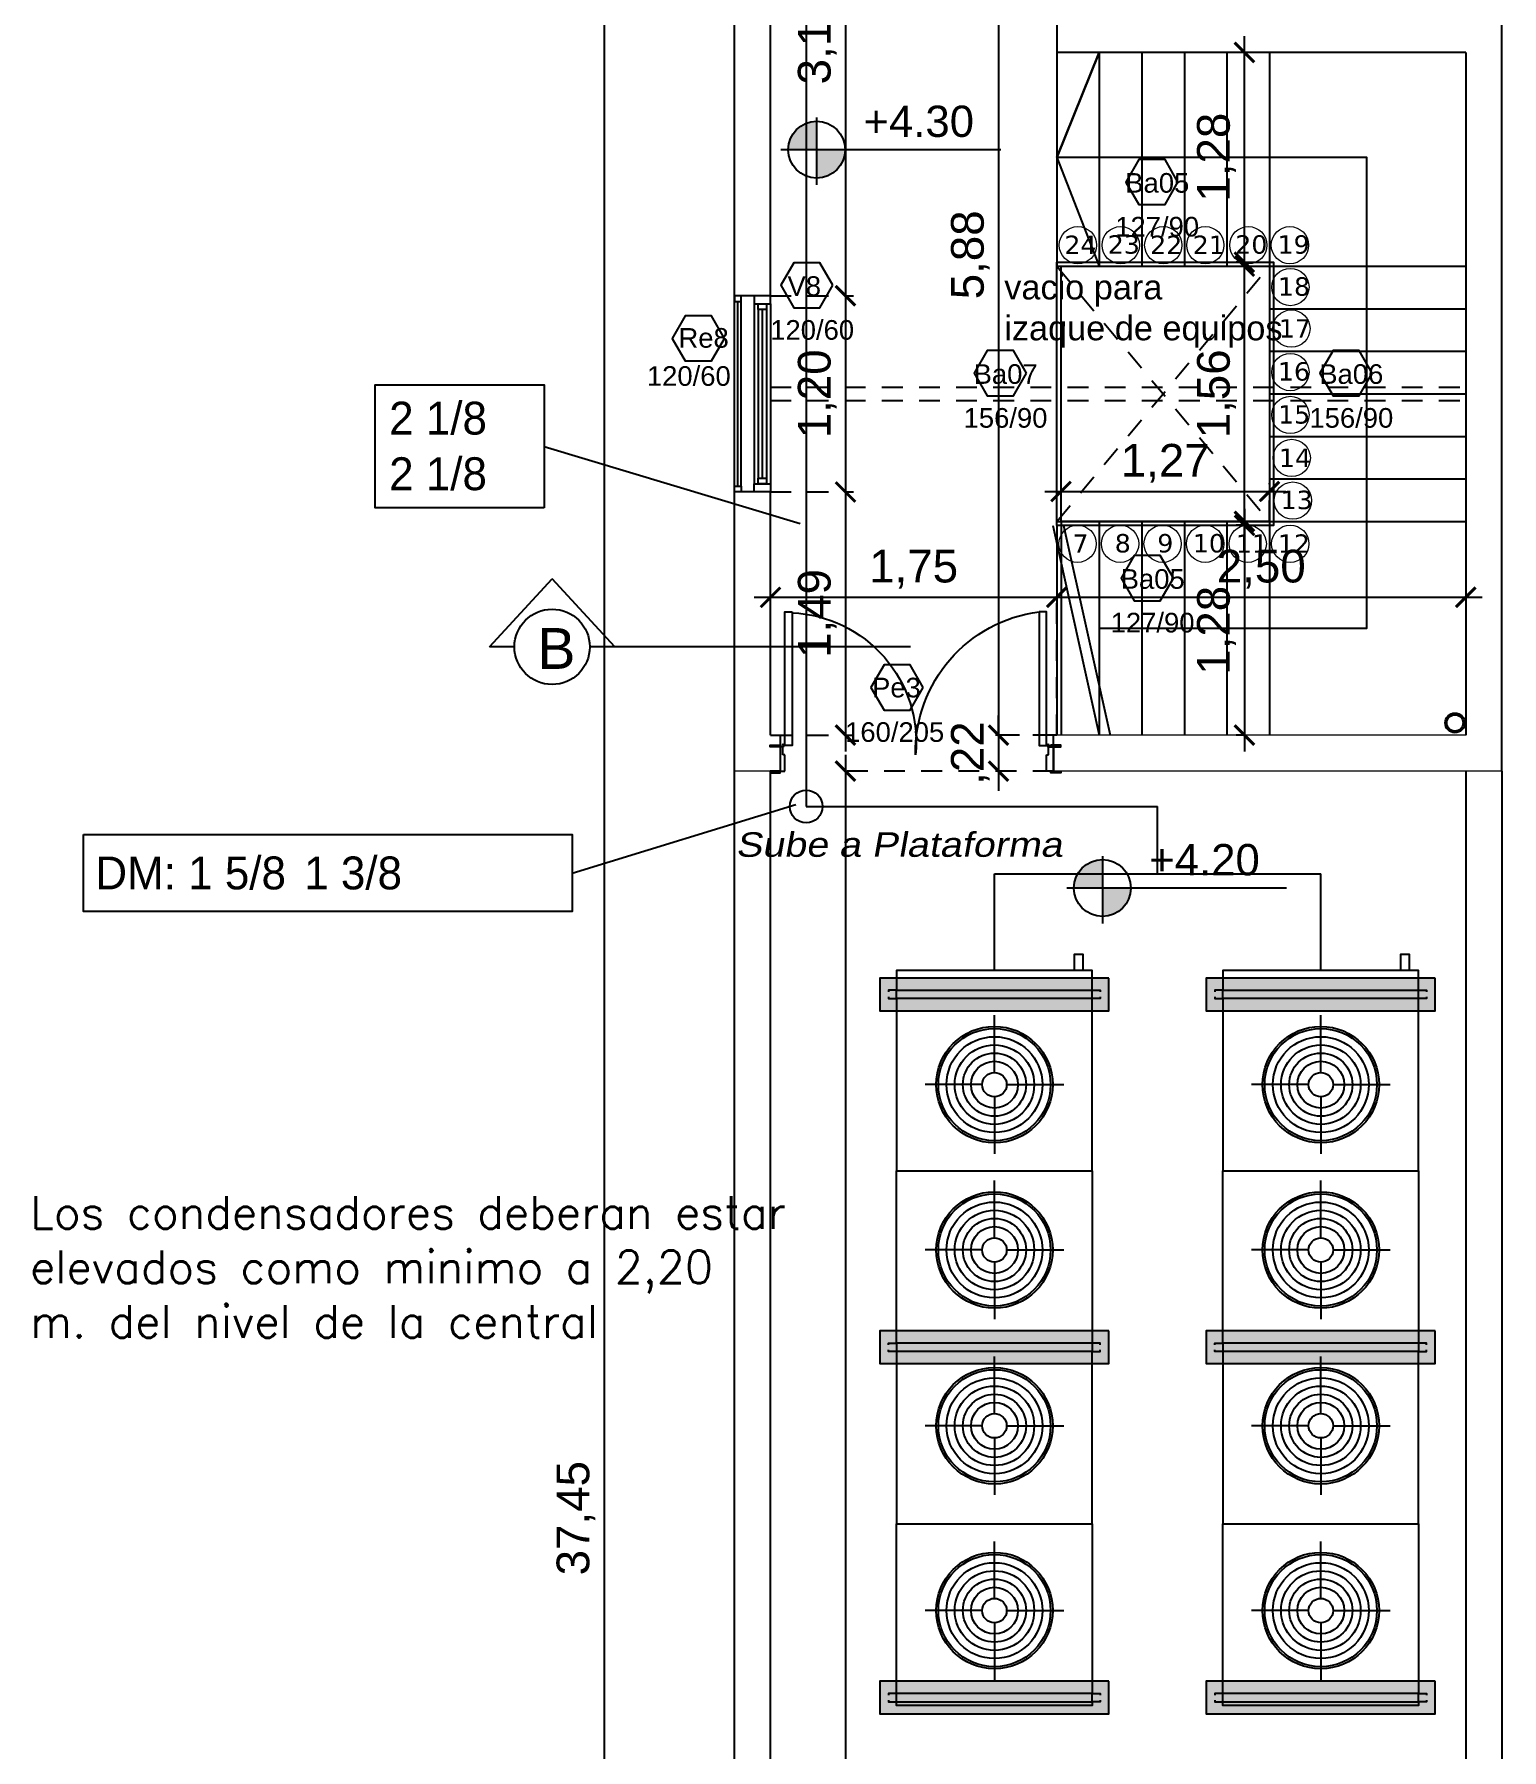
# Model space of a CAD drawing. Header units: metres. Extents: x 1166 to 1459, y -137 to 62.
# Drawn here: x 1246.4 to 1255.37, y -20.61 to -10.12 of the extents above; entities that cross this region are included whole.
import ezdxf

# ---------------------------------------------------------------- set-up
doc = ezdxf.new("R2010")
doc.units = ezdxf.units.M
doc.header["$LTSCALE"] = 0.508
doc.header["$PDMODE"] = 1
doc.header["$PDSIZE"] = -2
doc.linetypes.add('HIDDEN', pattern=[0.375, 0.25, -0.125])
doc.layers.get('0').update_dxf_attribs({"color": 9})
doc.layers.get('Defpoints').update_dxf_attribs({"color": 9})
for name, color, linetype in [('1-PROY', 9, 'HIDDEN'), ('2-Corte', 9, 'Continuous'), ('2-Desig-Carp', 9, 'Continuous'), ('2-texto', 9, 'Continuous'), ('3-muros', 9, 'Continuous'), ('3-VISTA', 9, 'Continuous'), ('4-carpinterias', 9, 'Continuous'), ('8-cotas-100', 9, 'Continuous'), ('8-NIVEL-1-50', 9, 'Continuous'), ('arq carpinterias', 9, 'Continuous'), ('BLOQUES', 9, 'Continuous'), ('CARP', 9, 'Continuous'), ('IFA-CAÑOCOBRE', 44, 'Continuous'), ('IFA-TEXTOS', 70, 'Continuous'), ('instalación', 9, 'Continuous'), ('Trincheras y Bajadas', 3, 'Continuous')]:
    doc.layers.add(name, color=color, linetype=linetype)
doc.styles.add('ARIAL', font='arial.ttf', dxfattribs={"width": 1.15, "oblique": 10})
doc.styles.add('ROMANS', font='romans')
doc.styles.add('swiss', font='swissel.ttf')
doc.dimstyles.new('dim-100', dxfattribs={"dimtxt": 0.2, "dimasz": 0.12, "dimexe": 0.05, "dimexo": 0, "dimgap": 0.05, "dimtad": 1, "dimzin": 4, "dimtxsty": 'swiss', "dimblk": 'ARCHTICK', "dimcen": 0.5, "dimdle": 0.1, "dimclrd": 256, "dimclre": 252, "dimclrt": 256, "dimadec": 0, "dimazin": 0, "dimtfac": 1, "dimtix": 1, "dimtmove": 2, "dimatfit": 3, "dimldrblk": 'OPEN30', "dimfxl": 0.05, "dimtolj": 1, "dimtzin": 0, "dimarcsym": 0})

# ---------------------------------------------------------------- blocks, each defined once
blk = doc.blocks.new('_ARCHTICK')
at = {"color": 0, "linetype": 'ByBlock', "const_width": 0.15}
blk.add_lwpolyline([(-0.5, -0.5), (0.5, 0.5)], dxfattribs=at)
blk = doc.blocks.new('*D395')
at = {"layer": '8-cotas-100', "lineweight": -2, "transparency": 16777216}
blk.add_line((1249.887, -0.367), (1249.887, -38.017), dxfattribs=at)
at = {"layer": '8-cotas-100', "color": 252, "lineweight": -2, "transparency": 16777216}
for p, q in [((1250.684, -0.467), (1249.837, -0.467)), ((1250.684, -37.917), (1249.837, -37.917))]:
    blk.add_line(p, q, dxfattribs=at)
at = {"layer": 'Defpoints', "color": 0, "transparency": 16777216}
for p in [(1250.684, -0.467), (1249.887, -37.917), (1250.684, -37.917)]:
    blk.add_point(p, dxfattribs=at)
at = {"layer": '8-cotas-100', "lineweight": -2, "transparency": 16777216, "xscale": 0.12, "yscale": 0.12, "zscale": 0.12}
for p, rotation in [((1249.887, -0.467), 90), ((1249.887, -37.917), 270)]:
    blk.add_blockref('_ARCHTICK', p, dxfattribs=dict(at, rotation=rotation))
at = {"layer": '8-cotas-100', "transparency": 16777216, "insert": (1249.715, -19.192), "char_height": 0.2, "attachment_point": 5, "rotation": 90, "style": 'swiss'}
blk.add_mtext('\\A1;37,45', dxfattribs=at)
blk = doc.blocks.new('_Open30')
at = {"color": 0, "linetype": 'ByBlock', "lineweight": -2}
for p, q in [((-1, 0.268), (0, 0)), ((0, 0), (-1, -0.268)), ((0, 0), (-1, 0))]:
    blk.add_line(p, q, dxfattribs=at)
blk = doc.blocks.new('se 160')
at = {"layer": '4-carpinterias'}
for p, q in [((1312.994, -40.561), (1312.994, -40.531)), ((1313.044, -40.561), (1312.994, -40.561)), ((1313.044, -40.573), (1313.044, -40.561)), ((1313.144, -40.573), (1313.044, -40.573)), ((1313.144, -40.531), (1313.144, -40.573)), ((1313.044, -42.185), (1312.994, -42.185)), ((1312.994, -42.185), (1312.994, -42.215)), ((1312.994, -42.215), (1313.144, -42.215)), ((1313.144, -42.173), (1313.044, -42.173)), ((1313.044, -42.173), (1313.044, -42.185)), ((1313.144, -42.215), (1313.144, -42.173))]:
    blk.add_line(p, q, dxfattribs=at)
for points in [[(1312.994, -40.546), (1312.994, -40.485), (1312.984, -40.485), (1312.984, -40.546)], [(1313.144, -40.546), (1313.144, -40.485), (1313.154, -40.485), (1313.154, -40.546)], [(1312.168, -40.618), (1312.987, -40.618), (1312.987, -40.573), (1312.168, -40.573)], [(1312.168, -42.129), (1312.987, -42.129), (1312.987, -42.174), (1312.168, -42.174)], [(1312.994, -42.2), (1312.994, -42.261), (1312.984, -42.261), (1312.984, -42.2)], [(1313.144, -42.2), (1313.144, -42.261), (1313.154, -42.261), (1313.154, -42.2)]]:
    blk.add_lwpolyline(points, close=True, dxfattribs=at)
for centre in [(1312.987, -40.564), (1312.987, -42.183)]:
    blk.add_circle(centre, 0.006, dxfattribs=at)
blk.add_arc((1313.076, -40.577), 0.908, 179.7162, 180.2838, dxfattribs=at)
at = {"layer": '4-carpinterias', "color": 252}
for centre, radius, start, end in [((1312.968, -40.583), 0.794, 182.4997, 275.4834), ((1313.026, -42.237), 0.864, 88.793, 172.7842)]:
    blk.add_arc(centre, radius, start, end, dxfattribs=at)
blk = doc.blocks.new('*D470')
at = {"layer": '8-cotas-100', "color": 252, "linetype": 'HIDDEN', "lineweight": -2, "transparency": 16777216}
for p, q in [((1250.904, -14.404), (1250.904, -13.511)), ((1252.654, -14.404), (1252.654, -13.511))]:
    blk.add_line(p, q, dxfattribs=at)
at = {"layer": '8-cotas-100', "lineweight": -2, "transparency": 16777216}
blk.add_line((1250.804, -13.561), (1252.754, -13.561), dxfattribs=at)
at = {"layer": 'Defpoints', "color": 0, "transparency": 16777216}
for p in [(1252.654, -13.561), (1250.904, -14.404), (1252.654, -14.404)]:
    blk.add_point(p, dxfattribs=at)
at = {"layer": '8-cotas-100', "lineweight": -2, "transparency": 16777216, "xscale": 0.12, "yscale": 0.12, "zscale": 0.12, "rotation": 180}
blk.add_blockref('_ARCHTICK', (1250.904, -13.561), dxfattribs=at)
at = {"layer": '8-cotas-100', "lineweight": -2, "transparency": 16777216, "xscale": 0.12, "yscale": 0.12, "zscale": 0.12}
blk.add_blockref('_ARCHTICK', (1252.654, -13.561), dxfattribs=at)
at = {"layer": '8-cotas-100', "transparency": 16777216, "insert": (1251.779, -13.389), "char_height": 0.2, "attachment_point": 5, "style": 'swiss'}
blk.add_mtext('\\A1;1,75', dxfattribs=at)
blk = doc.blocks.new('*D471')
at = {"layer": '8-cotas-100', "color": 252, "linetype": 'HIDDEN', "lineweight": -2, "transparency": 16777216}
for p, q in [((1252.654, -14.404), (1252.654, -13.511)), ((1255.154, -13.561), (1255.154, -13.611))]:
    blk.add_line(p, q, dxfattribs=at)
at = {"layer": '8-cotas-100', "lineweight": -2, "transparency": 16777216}
blk.add_line((1252.554, -13.561), (1255.254, -13.561), dxfattribs=at)
at = {"layer": 'Defpoints', "color": 0, "transparency": 16777216}
for p in [(1255.154, -13.561), (1255.154, -13.561), (1252.654, -14.404)]:
    blk.add_point(p, dxfattribs=at)
at = {"layer": '8-cotas-100', "lineweight": -2, "transparency": 16777216, "xscale": 0.12, "yscale": 0.12, "zscale": 0.12, "rotation": 180}
blk.add_blockref('_ARCHTICK', (1252.654, -13.561), dxfattribs=at)
at = {"layer": '8-cotas-100', "lineweight": -2, "transparency": 16777216, "xscale": 0.12, "yscale": 0.12, "zscale": 0.12}
blk.add_blockref('_ARCHTICK', (1255.154, -13.561), dxfattribs=at)
at = {"layer": '8-cotas-100', "transparency": 16777216, "insert": (1253.904, -13.389), "char_height": 0.2, "attachment_point": 5, "style": 'swiss'}
blk.add_mtext('\\A1;2,50', dxfattribs=at)
blk = doc.blocks.new('*D472')
at = {"layer": '8-cotas-100', "color": 252, "linetype": 'HIDDEN', "lineweight": -2, "transparency": 16777216}
for p, q in [((1252.68, -13.097), (1252.68, -12.864)), ((1253.954, -13.097), (1253.954, -12.864))]:
    blk.add_line(p, q, dxfattribs=at)
at = {"layer": '8-cotas-100', "lineweight": -2, "transparency": 16777216}
blk.add_line((1252.58, -12.914), (1254.054, -12.914), dxfattribs=at)
at = {"layer": 'Defpoints', "color": 0, "transparency": 16777216}
for p in [(1253.954, -12.914), (1252.68, -13.097), (1253.954, -13.097)]:
    blk.add_point(p, dxfattribs=at)
at = {"layer": '8-cotas-100', "lineweight": -2, "transparency": 16777216, "xscale": 0.12, "yscale": 0.12, "zscale": 0.12, "rotation": 180}
blk.add_blockref('_ARCHTICK', (1252.68, -12.914), dxfattribs=at)
at = {"layer": '8-cotas-100', "lineweight": -2, "transparency": 16777216, "xscale": 0.12, "yscale": 0.12, "zscale": 0.12}
blk.add_blockref('_ARCHTICK', (1253.954, -12.914), dxfattribs=at)
at = {"layer": '8-cotas-100', "transparency": 16777216, "insert": (1253.317, -12.742), "char_height": 0.2, "attachment_point": 5, "style": 'swiss'}
blk.add_mtext('\\A1;1,27', dxfattribs=at)
blk = doc.blocks.new('*D473')
at = {"layer": '8-cotas-100', "color": 252, "linetype": 'HIDDEN', "lineweight": -2, "transparency": 16777216}
for p, q in [((1253.536, -11.537), (1253.851, -11.537)), ((1253.536, -13.097), (1253.851, -13.097))]:
    blk.add_line(p, q, dxfattribs=at)
at = {"layer": '8-cotas-100', "lineweight": -2, "transparency": 16777216}
blk.add_line((1253.801, -13.197), (1253.801, -11.437), dxfattribs=at)
at = {"layer": 'Defpoints', "color": 0, "transparency": 16777216}
for p in [(1253.536, -11.537), (1253.801, -11.537), (1253.536, -13.097)]:
    blk.add_point(p, dxfattribs=at)
at = {"layer": '8-cotas-100', "lineweight": -2, "transparency": 16777216, "xscale": 0.12, "yscale": 0.12, "zscale": 0.12}
for p, rotation in [((1253.801, -11.537), 90), ((1253.801, -13.097), 270)]:
    blk.add_blockref('_ARCHTICK', p, dxfattribs=dict(at, rotation=rotation))
at = {"layer": '8-cotas-100', "transparency": 16777216, "insert": (1253.63, -12.317), "char_height": 0.2, "attachment_point": 5, "rotation": 90, "style": 'swiss'}
blk.add_mtext('\\A1;1,56', dxfattribs=at)
blk = doc.blocks.new('*D474')
at = {"layer": '8-cotas-100', "lineweight": -2, "transparency": 16777216}
blk.add_line((1253.801, -13.021), (1253.801, -14.504), dxfattribs=at)
at = {"layer": '8-cotas-100', "color": 252, "linetype": 'HIDDEN', "lineweight": -2, "transparency": 16777216}
for p, q in [((1253.801, -13.121), (1253.751, -13.121)), ((1253.801, -14.404), (1253.751, -14.404))]:
    blk.add_line(p, q, dxfattribs=at)
at = {"layer": 'Defpoints', "color": 0, "transparency": 16777216}
for p in [(1253.801, -13.121), (1253.801, -14.404), (1253.801, -14.404)]:
    blk.add_point(p, dxfattribs=at)
at = {"layer": '8-cotas-100', "lineweight": -2, "transparency": 16777216, "xscale": 0.12, "yscale": 0.12, "zscale": 0.12}
for p, rotation in [((1253.801, -13.121), 90), ((1253.801, -14.404), 270)]:
    blk.add_blockref('_ARCHTICK', p, dxfattribs=dict(at, rotation=rotation))
at = {"layer": '8-cotas-100', "transparency": 16777216, "insert": (1253.63, -13.763), "char_height": 0.2, "attachment_point": 5, "rotation": 90, "style": 'swiss'}
blk.add_mtext('\\A1;1,28', dxfattribs=at)
blk = doc.blocks.new('*D475')
at = {"layer": '8-cotas-100', "lineweight": -2, "transparency": 16777216}
blk.add_line((1253.801, -11.612), (1253.801, -10.129), dxfattribs=at)
at = {"layer": '8-cotas-100', "color": 252, "linetype": 'HIDDEN', "lineweight": -2, "transparency": 16777216}
for p, q in [((1253.801, -10.229), (1253.751, -10.229)), ((1253.801, -11.512), (1253.751, -11.512))]:
    blk.add_line(p, q, dxfattribs=at)
at = {"layer": 'Defpoints', "color": 0, "transparency": 16777216}
for p in [(1253.801, -10.229), (1253.801, -10.229), (1253.801, -11.512)]:
    blk.add_point(p, dxfattribs=at)
at = {"layer": '8-cotas-100', "lineweight": -2, "transparency": 16777216, "xscale": 0.12, "yscale": 0.12, "zscale": 0.12}
for p, rotation in [((1253.801, -10.229), 90), ((1253.801, -11.512), 270)]:
    blk.add_blockref('_ARCHTICK', p, dxfattribs=dict(at, rotation=rotation))
at = {"layer": '8-cotas-100', "transparency": 16777216, "insert": (1253.63, -10.87), "char_height": 0.2, "attachment_point": 5, "rotation": 90, "style": 'swiss'}
blk.add_mtext('\\A1;1,28', dxfattribs=at)
blk = doc.blocks.new('*D476')
at = {"layer": '8-cotas-100', "lineweight": -2, "transparency": 16777216}
blk.add_line((1252.298, -8.429), (1252.298, -14.504), dxfattribs=at)
at = {"layer": '8-cotas-100', "color": 252, "linetype": 'HIDDEN', "lineweight": -2, "transparency": 16777216}
for p, q in [((1252.68, -8.529), (1252.248, -8.529)), ((1252.654, -14.404), (1252.248, -14.404))]:
    blk.add_line(p, q, dxfattribs=at)
at = {"layer": 'Defpoints', "color": 0, "transparency": 16777216}
for p in [(1252.68, -8.529), (1252.298, -14.404), (1252.654, -14.404)]:
    blk.add_point(p, dxfattribs=at)
at = {"layer": '8-cotas-100', "lineweight": -2, "transparency": 16777216, "xscale": 0.12, "yscale": 0.12, "zscale": 0.12}
for p, rotation in [((1252.298, -8.529), 90), ((1252.298, -14.404), 270)]:
    blk.add_blockref('_ARCHTICK', p, dxfattribs=dict(at, rotation=rotation))
at = {"layer": '8-cotas-100', "transparency": 16777216, "insert": (1252.126, -11.467), "char_height": 0.2, "attachment_point": 5, "rotation": 90, "style": 'swiss'}
blk.add_mtext('\\A1;5,88', dxfattribs=at)
blk = doc.blocks.new('*D477')
at = {"layer": '8-cotas-100', "lineweight": -2, "transparency": 16777216}
for p, q in [((1252.298, -14.404), (1252.298, -14.284)), ((1252.298, -14.404), (1252.298, -14.624)), ((1252.298, -14.624), (1252.298, -14.744))]:
    blk.add_line(p, q, dxfattribs=at)
at = {"layer": '8-cotas-100', "color": 252, "linetype": 'HIDDEN', "lineweight": -2, "transparency": 16777216}
for p, q in [((1252.634, -14.404), (1252.248, -14.404)), ((1252.634, -14.624), (1252.248, -14.624))]:
    blk.add_line(p, q, dxfattribs=at)
at = {"layer": 'Defpoints', "color": 0, "transparency": 16777216}
for p in [(1252.634, -14.404), (1252.298, -14.624), (1252.634, -14.624)]:
    blk.add_point(p, dxfattribs=at)
at = {"layer": '8-cotas-100', "lineweight": -2, "transparency": 16777216, "xscale": 0.12, "yscale": 0.12, "zscale": 0.12}
for p, rotation in [((1252.298, -14.404), 270), ((1252.298, -14.624), 90)]:
    blk.add_blockref('_ARCHTICK', p, dxfattribs=dict(at, rotation=rotation))
at = {"layer": '8-cotas-100', "transparency": 16777216, "insert": (1252.126, -14.514), "char_height": 0.2, "attachment_point": 5, "rotation": 90, "style": 'swiss'}
blk.add_mtext('\\A1;,22', dxfattribs=at)
blk = doc.blocks.new('*D478')
at = {"layer": '8-cotas-100', "lineweight": -2, "transparency": 16777216}
blk.add_line((1251.362, -14.524), (1251.362, -37.817), dxfattribs=at)
at = {"layer": '8-cotas-100', "color": 252, "linetype": 'HIDDEN', "lineweight": -2, "transparency": 16777216}
for p, q in [((1252.634, -14.624), (1251.312, -14.624)), ((1252.011, -37.717), (1251.312, -37.717))]:
    blk.add_line(p, q, dxfattribs=at)
at = {"layer": 'Defpoints', "color": 0, "transparency": 16777216}
for p in [(1252.634, -14.624), (1251.362, -37.717), (1252.011, -37.717)]:
    blk.add_point(p, dxfattribs=at)
at = {"layer": '8-cotas-100', "lineweight": -2, "transparency": 16777216, "xscale": 0.12, "yscale": 0.12, "zscale": 0.12}
for p, rotation in [((1251.362, -14.624), 90), ((1251.362, -37.717), 270)]:
    blk.add_blockref('_ARCHTICK', p, dxfattribs=dict(at, rotation=rotation))
at = {"layer": '8-cotas-100', "transparency": 16777216, "insert": (1251.19, -26.171), "char_height": 0.2, "attachment_point": 5, "rotation": 90, "style": 'swiss'}
blk.add_mtext('\\A1;23,09', dxfattribs=at)
blk = doc.blocks.new('*D498')
at = {"layer": '8-cotas-100', "lineweight": -2, "transparency": 16777216}
blk.add_line((1251.362, -8.489), (1251.362, -11.817), dxfattribs=at)
at = {"layer": '8-cotas-100', "color": 252, "linetype": 'HIDDEN', "lineweight": -2, "transparency": 16777216}
for p, q in [((1250.904, -8.589), (1251.412, -8.589)), ((1250.904, -11.717), (1251.412, -11.717))]:
    blk.add_line(p, q, dxfattribs=at)
at = {"layer": 'Defpoints', "color": 0, "transparency": 16777216}
for p in [(1250.904, -8.589), (1250.904, -11.717), (1251.362, -11.717)]:
    blk.add_point(p, dxfattribs=at)
at = {"layer": '8-cotas-100', "lineweight": -2, "transparency": 16777216, "xscale": 0.12, "yscale": 0.12, "zscale": 0.12}
for p, rotation in [((1251.362, -8.589), 90), ((1251.362, -11.717), 270)]:
    blk.add_blockref('_ARCHTICK', p, dxfattribs=dict(at, rotation=rotation))
at = {"layer": '8-cotas-100', "transparency": 16777216, "insert": (1251.19, -10.153), "char_height": 0.2, "attachment_point": 5, "rotation": 90, "style": 'swiss'}
blk.add_mtext('\\A1;3,13', dxfattribs=at)
blk = doc.blocks.new('*D499')
at = {"layer": '8-cotas-100', "lineweight": -2, "transparency": 16777216}
blk.add_line((1251.362, -11.617), (1251.362, -13.017), dxfattribs=at)
at = {"layer": '8-cotas-100', "color": 252, "linetype": 'HIDDEN', "lineweight": -2, "transparency": 16777216}
for p, q in [((1250.904, -11.717), (1251.412, -11.717)), ((1250.904, -12.917), (1251.412, -12.917))]:
    blk.add_line(p, q, dxfattribs=at)
at = {"layer": 'Defpoints', "color": 0, "transparency": 16777216}
for p in [(1250.904, -11.717), (1250.904, -12.917), (1251.362, -12.917)]:
    blk.add_point(p, dxfattribs=at)
at = {"layer": '8-cotas-100', "lineweight": -2, "transparency": 16777216, "xscale": 0.12, "yscale": 0.12, "zscale": 0.12}
for p, rotation in [((1251.362, -11.717), 90), ((1251.362, -12.917), 270)]:
    blk.add_blockref('_ARCHTICK', p, dxfattribs=dict(at, rotation=rotation))
at = {"layer": '8-cotas-100', "transparency": 16777216, "insert": (1251.19, -12.317), "char_height": 0.2, "attachment_point": 5, "rotation": 90, "style": 'swiss'}
blk.add_mtext('\\A1;1,20', dxfattribs=at)
blk = doc.blocks.new('*D500')
at = {"layer": '8-cotas-100', "lineweight": -2, "transparency": 16777216}
blk.add_line((1251.362, -12.817), (1251.362, -14.504), dxfattribs=at)
at = {"layer": '8-cotas-100', "color": 252, "linetype": 'HIDDEN', "lineweight": -2, "transparency": 16777216}
for p, q in [((1250.904, -12.917), (1251.412, -12.917)), ((1250.904, -14.404), (1251.412, -14.404))]:
    blk.add_line(p, q, dxfattribs=at)
at = {"layer": 'Defpoints', "color": 0, "transparency": 16777216}
for p in [(1250.904, -12.917), (1250.904, -14.404), (1251.362, -14.404)]:
    blk.add_point(p, dxfattribs=at)
at = {"layer": '8-cotas-100', "lineweight": -2, "transparency": 16777216, "xscale": 0.12, "yscale": 0.12, "zscale": 0.12}
for p, rotation in [((1251.362, -12.917), 90), ((1251.362, -14.404), 270)]:
    blk.add_blockref('_ARCHTICK', p, dxfattribs=dict(at, rotation=rotation))
at = {"layer": '8-cotas-100', "transparency": 16777216, "insert": (1251.19, -13.66), "char_height": 0.2, "attachment_point": 5, "rotation": 90, "style": 'swiss'}
blk.add_mtext('\\A1;1,49', dxfattribs=at)
blk = doc.blocks.new('NIVEL-1-100')
h = blk.add_hatch(color=256)
h.paths.add_polyline_path([(0, 0.1547, 0.414214), (-0.1547, 0), (0, 0)])
h.paths.add_polyline_path([(0.1547, 0), (0, 0), (0, -0.1547, 0.414214)])
for p, q in [((0, 0.174), (0, -0.1918)), ((1.0005, 0), (-0.194, 0))]:
    blk.add_line(p, q)
blk.add_circle((0, 0), 0.1547)
at = {"style": 'swiss'}
blk.add_attdef('+00.00', (0.1111, 0.0695), '', height=0.17, dxfattribs=at)
blk = doc.blocks.new('condensadora')
at = {"layer": 'BLOQUES'}
h = blk.add_hatch(color=256, dxfattribs=at)
h.dxf.hatch_style = 1
h.paths.add_polyline_path([(-0.2, 0.7), (-0.2, -0.7), (0, -0.7), (0, 0.7)])
h.paths.add_polyline_path([(-2.342, 0.7), (-2.342, -0.7), (-2.142, -0.7), (-2.142, 0.7)])
h.paths.add_polyline_path([(-4.5, 0.7), (-4.5, -0.7), (-4.3, -0.7), (-4.3, 0.7)])
for points in [[(-4.5, 0.7), (-4.5, -0.7), (-4.3, -0.7), (-4.3, 0.7)], [(-2.342, 0.7), (-2.342, -0.7), (-2.142, -0.7), (-2.142, 0.7)], [(-0.2, 0.7), (-0.2, -0.7), (0, -0.7), (0, 0.7)], [(-4.425, 0.598), (-4.546, 0.598), (-4.546, -0.598), (-4.425, -0.598)], [(-3.321, 0.598), (-4.375, 0.598), (-4.375, -0.598), (-3.321, -0.598)], [(-3.321, 0.598), (-2.267, 0.598), (-2.267, -0.598), (-3.321, -0.598)], [(-1.163, 0.598), (-2.217, 0.598), (-2.217, -0.598), (-1.163, -0.598)], [(-1.163, 0.598), (-0.125, 0.598), (-0.125, -0.598), (-1.163, -0.598)], [(-0.075, 0.598), (-0.051, 0.598), (-0.051, -0.598), (-0.075, -0.598)]]:
    blk.add_lwpolyline(points, close=True)
for points in [[(-4.385, 0.647), (-4.375, 0.647), (-4.375, 0.598), (-4.425, 0.598), (-4.425, 0.647), (-4.415, 0.647)], [(-2.257, 0.647), (-2.267, 0.647), (-2.267, 0.598), (-2.217, 0.598), (-2.217, 0.647), (-2.227, 0.647)], [(-0.085, 0.647), (-0.075, 0.647), (-0.075, 0.598), (-0.125, 0.598), (-0.125, 0.647), (-0.115, 0.647)], [(-4.545, 0.49), (-4.645, 0.49), (-4.645, 0.54), (-4.545, 0.54)], [(-3.848, 0.075), (-3.848, 0.424)], [(-2.837, 0.075), (-2.837, 0.424)], [(-1.762, 0.075), (-1.762, 0.424)], [(-0.632, 0.075), (-0.632, 0.424)], [(-3.923, 0), (-4.272, 0)], [(-3.773, 0), (-3.424, 0)], [(-2.911, 0), (-3.261, 0)], [(-2.762, 0), (-2.413, 0)], [(-1.837, 0), (-2.186, 0)], [(-1.688, 0), (-1.339, 0)], [(-0.706, 0), (-1.055, 0)], [(-0.557, 0), (-0.208, 0)], [(-3.848, -0.075), (-3.848, -0.424)], [(-2.837, -0.075), (-2.837, -0.424)], [(-1.762, -0.075), (-1.762, -0.424)], [(-0.632, -0.075), (-0.632, -0.424)], [(-4.385, -0.648), (-4.375, -0.648), (-4.375, -0.598), (-4.425, -0.598), (-4.425, -0.648), (-4.415, -0.648)], [(-2.257, -0.648), (-2.267, -0.648), (-2.267, -0.598), (-2.217, -0.598), (-2.217, -0.648), (-2.227, -0.648)], [(-0.085, -0.648), (-0.075, -0.648), (-0.075, -0.598), (-0.125, -0.598), (-0.125, -0.648), (-0.115, -0.648)]]:
    blk.add_lwpolyline(points)
for centre, radius in [((-3.848, 0), 0.356), ((-3.848, 0), 0.343), ((-2.837, 0), 0.356), ((-2.837, 0), 0.343), ((-1.762, 0), 0.356), ((-1.762, 0), 0.343), ((-0.632, 0), 0.356), ((-0.632, 0), 0.343), ((-3.848, 0), 0.293), ((-3.848, 0), 0.243), ((-2.837, 0), 0.293), ((-2.837, 0), 0.243), ((-1.762, 0), 0.293), ((-1.762, 0), 0.243), ((-0.632, 0), 0.293), ((-0.632, 0), 0.243), ((-3.848, 0), 0.193), ((-3.848, 0), 0.143), ((-2.837, 0), 0.193), ((-2.837, 0), 0.143), ((-1.762, 0), 0.193), ((-1.762, 0), 0.143), ((-0.632, 0), 0.193), ((-0.632, 0), 0.143), ((-3.848, 0), 0.0746), ((-2.837, 0), 0.0746), ((-1.762, 0), 0.0746), ((-0.632, 0), 0.0746)]:
    blk.add_circle(centre, radius)

msp = doc.modelspace()

# ---------------------------------------------------------------- linework, layer by layer
at = {"layer": '1-PROY'}
for p, q in [((1252.654, -13.097), (1253.954, -11.537)), ((1252.654, -11.537), (1253.954, -13.097)), ((1250.904, -12.277), (1255.154, -12.277)), ((1250.904, -12.357), (1255.154, -12.357))]:
    msp.add_line(p, q, dxfattribs=at)
at = {"layer": '2-Corte'}
for p, q in [((1249.186, -13.864), (1249.569, -13.448)), ((1249.952, -13.864), (1249.569, -13.448)), ((1249.339, -13.864), (1249.186, -13.864)), ((1249.952, -13.864), (1249.799, -13.864)), ((1251.76, -13.864), (1249.876, -13.864))]:
    msp.add_line(p, q, dxfattribs=at)
msp.add_circle((1249.569, -13.864), 0.23, dxfattribs=at)
at = {"layer": '3-muros'}
for p, q in [((1250.684, -11.717), (1250.684, -6.045)), ((1255.374, -14.624), (1255.374, -6.045)), ((1250.904, -11.717), (1250.904, -8.589)), ((1252.654, -8.589), (1252.654, -10.229)), ((1255.154, -10.229), (1252.654, -10.229)), ((1255.154, -10.229), (1255.154, -14.404)), ((1250.904, -11.717), (1250.684, -11.717)), ((1250.684, -14.624), (1250.684, -12.917)), ((1250.904, -12.917), (1250.684, -12.917)), ((1250.904, -14.404), (1250.904, -12.917)), ((1250.965, -14.624), (1250.965, -14.404)), ((1252.634, -14.624), (1252.634, -14.404))]:
    msp.add_line(p, q, dxfattribs=at)
at = {"layer": '3-muros', "linetype": 'Continuous', "lineweight": 0}
for p, q in [((1250.965, -14.404), (1250.904, -14.404)), ((1255.154, -14.404), (1252.634, -14.404)), ((1250.965, -14.624), (1250.684, -14.624)), ((1255.374, -14.624), (1252.634, -14.624))]:
    msp.add_line(p, q, dxfattribs=at)
at = {"layer": '3-VISTA'}
for p, q in [((1250.684, -37.917), (1250.684, -14.503)), ((1250.904, -37.717), (1250.904, -14.624)), ((1255.154, -14.624), (1255.154, -37.717)), ((1255.374, -14.624), (1255.374, -37.917))]:
    msp.add_line(p, q, dxfattribs=at)
at = {"layer": '4-carpinterias'}
for p, q in [((1252.654, -10.229), (1252.654, -11.537)), ((1255.154, -10.229), (1252.654, -10.229)), ((1252.914, -10.229), (1252.914, -11.537)), ((1253.174, -10.229), (1253.174, -11.537)), ((1253.434, -10.229), (1253.434, -11.537)), ((1253.694, -10.229), (1253.694, -11.537)), ((1253.954, -10.229), (1253.954, -14.404)), ((1252.654, -11.537), (1255.154, -11.537)), ((1250.684, -12.882), (1250.684, -11.717)), ((1250.724, -12.882), (1250.724, -11.717)), ((1250.804, -11.767), (1250.804, -12.867)), ((1250.829, -11.802), (1250.829, -12.832)), ((1250.829, -11.802), (1250.829, -12.832)), ((1250.854, -11.802), (1250.854, -12.832)), ((1250.879, -11.802), (1250.879, -12.632)), ((1250.879, -11.802), (1250.879, -12.832)), ((1250.904, -11.767), (1250.904, -12.867)), ((1253.954, -11.797), (1255.154, -11.797)), ((1253.954, -12.057), (1255.154, -12.057)), ((1253.954, -12.317), (1255.154, -12.317)), ((1253.954, -12.577), (1255.154, -12.577)), ((1253.954, -12.837), (1255.154, -12.837)), ((1252.654, -13.097), (1255.154, -13.097)), ((1252.68, -13.097), (1252.68, -14.404)), ((1252.914, -13.097), (1252.914, -14.404)), ((1253.174, -13.097), (1253.174, -14.404)), ((1253.434, -13.097), (1253.434, -14.404)), ((1253.694, -13.097), (1253.694, -14.404)), ((1252.629, -13.122), (1252.914, -14.404)), ((1252.654, -13.122), (1252.654, -14.404)), ((1252.696, -13.122), (1252.981, -14.404))]:
    msp.add_line(p, q, dxfattribs=at)
at = {"layer": '4-carpinterias', "flags": 128}
msp.add_lwpolyline([(1252.914, -13.75), (1254.549, -13.75), (1254.549, -10.872), (1252.654, -10.872), (1252.914, -10.229), (1252.654, -10.872), (1252.914, -11.537)], dxfattribs=at)
at = {"layer": '4-carpinterias'}
for points in [[(1252.654, -11.512), (1253.979, -11.512), (1253.979, -13.122), (1252.654, -13.122)], [(1252.68, -11.537), (1253.954, -11.537), (1253.954, -13.097), (1252.68, -13.097)], [(1250.724, -11.752), (1250.724, -11.717), (1250.684, -11.717), (1250.684, -11.752)], [(1250.804, -11.717), (1250.804, -11.767), (1250.904, -11.767), (1250.904, -11.717)], [(1250.879, -11.767), (1250.879, -11.802), (1250.829, -11.802), (1250.829, -11.767)], [(1250.724, -12.882), (1250.724, -12.917), (1250.684, -12.917), (1250.684, -12.882)], [(1250.804, -12.917), (1250.804, -12.867), (1250.904, -12.867), (1250.904, -12.917)], [(1250.879, -12.832), (1250.879, -12.867), (1250.829, -12.867), (1250.829, -12.832)]]:
    msp.add_lwpolyline(points, close=True, dxfattribs=at)
msp.add_lwpolyline([(1250.704, -12.882), (1250.704, -11.752)], dxfattribs=at)
at = {"layer": '4-carpinterias', "linetype": 'Continuous', "lineweight": 0}
for centre in [(1252.783, -11.408), (1253.045, -11.408), (1253.305, -11.408), (1253.562, -11.408), (1253.825, -11.408), (1254.079, -11.408), (1254.082, -11.664), (1254.088, -11.918), (1254.082, -12.184), (1254.082, -12.446), (1254.09, -12.709), (1254.097, -12.97), (1252.781, -13.234), (1253.041, -13.234), (1253.301, -13.234), (1253.561, -13.234), (1253.821, -13.234), (1254.081, -13.234)]:
    msp.add_circle(centre, 0.114, dxfattribs=at)
at = {"layer": 'arq carpinterias'}
for points in [[(1253.395, -11.022), (1253.316, -10.884), (1253.156, -10.884), (1253.077, -11.022), (1253.156, -11.16), (1253.316, -11.16)], [(1251.286, -11.653), (1251.206, -11.515), (1251.047, -11.515), (1250.967, -11.653), (1251.047, -11.791), (1251.206, -11.791)], [(1250.622, -11.978), (1250.543, -11.84), (1250.383, -11.84), (1250.303, -11.978), (1250.383, -12.116), (1250.543, -12.116)], [(1252.468, -12.191), (1252.389, -12.053), (1252.229, -12.053), (1252.149, -12.191), (1252.229, -12.329), (1252.389, -12.329)], [(1254.582, -12.191), (1254.502, -12.053), (1254.343, -12.053), (1254.263, -12.191), (1254.343, -12.329), (1254.502, -12.329)], [(1253.367, -13.444), (1253.287, -13.306), (1253.128, -13.306), (1253.048, -13.444), (1253.128, -13.582), (1253.287, -13.582)], [(1251.837, -14.113), (1251.757, -13.975), (1251.598, -13.975), (1251.518, -14.113), (1251.598, -14.251), (1251.757, -14.251)]]:
    msp.add_lwpolyline(points, close=True, dxfattribs=at)
at = {"layer": 'IFA-CAÑOCOBRE'}
for p, q in [((1251.122, -3.599), (1251.122, -14.84)), ((1249.52, -12.638), (1251.086, -13.109)), ((1249.691, -15.247), (1251.058, -14.828)), ((1251.122, -14.84), (1253.27, -14.84)), ((1253.27, -15.252), (1253.27, -14.84)), ((1252.273, -15.843), (1252.273, -15.252)), ((1252.273, -15.252), (1254.268, -15.252)), ((1254.268, -15.843), (1254.268, -15.252))]:
    msp.add_line(p, q, dxfattribs=at)
for points in [[(1249.52, -13.014), (1248.487, -13.014), (1248.487, -12.262), (1249.52, -12.262)], [(1246.705, -15.012), (1249.691, -15.012), (1249.691, -15.483), (1246.705, -15.483)]]:
    msp.add_lwpolyline(points, close=True, dxfattribs=at)
msp.add_circle((1251.122, -14.84), 0.1, dxfattribs=at)
at = {"layer": 'instalación'}
for radius in [0.06, 0.05]:
    msp.add_circle((1255.088, -14.329), radius, dxfattribs=at)

# ---------------------------------------------------------------- block references
at = {"layer": '3-muros', "linetype": 'Continuous', "lineweight": 0, "xscale": -1, "rotation": 90}
msp.add_blockref('se 160', (1210.418, 1298.519), dxfattribs=at)
at = {"layer": '8-NIVEL-1-50'}
ref = msp.add_blockref('NIVEL-1-100', (1251.186, -10.824), dxfattribs=dict(at, xscale=1.125, yscale=1.125, zscale=1.125))
ref.add_attrib('+00.00', '+4.30', (1251.472, -10.746), dxfattribs={"layer": '0', "height": 0.1913, "style": 'swiss'})
ref = msp.add_blockref('NIVEL-1-100', (1252.933, -15.339), dxfattribs=dict(at, xscale=1.125, yscale=1.125, zscale=1.125))
ref.add_attrib('+00.00', '+4.20', (1253.219, -15.261), dxfattribs={"layer": '0', "height": 0.1913, "style": 'swiss'})
at = {"layer": 'CARP', "rotation": 270}
for p in [(1252.273, -20.389), (1254.268, -20.389)]:
    msp.add_blockref('condensadora', p, dxfattribs=at)

# ---------------------------------------------------------------- texts
at = {"layer": '2-Corte', "insert": (1249.479, -13.999), "char_height": 0.25, "width": 1.27676, "attachment_point": 7, "style": 'swiss'}
msp.add_mtext('B', dxfattribs=at)
at = {"layer": '2-Desig-Carp', "char_height": 0.12, "width": 5.11385, "attachment_point": 3, "style": 'swiss'}
for s, insert in [('Ba05', (1253.464, -10.967)), ('\\pi-0.36,l0.48,t0.48;{\\fArial|b0|i0|c0|p34;127/90}', (1253.524, -11.235)), ('V8', (1251.213, -11.598)), ('Re8', (1250.649, -11.915)), ('\\pi-0.36,l0.48,t0.48;{\\fArial|b0|i0|c0|p34;120/60}', (1251.415, -11.866)), ('\\pi-0.36,l0.48,t0.48;{\\fArial|b0|i0|c0|p34;120/60}', (1250.661, -12.148)), ('Ba07', (1252.537, -12.136)), ('Ba06', (1254.65, -12.136)), ('\\pi-0.36,l0.48,t0.48;{\\fArial|b0|i0|c0|p34;156/90}', (1252.597, -12.404)), ('\\pi-0.36,l0.48,t0.48;{\\fArial|b0|i0|c0|p34;156/90}', (1254.711, -12.404)), ('Ba05', (1253.436, -13.389)), ('\\pi-0.36,l0.48,t0.48;{\\fArial|b0|i0|c0|p34;127/90}', (1253.496, -13.656)), ('Pe3', (1251.823, -14.053)), ('\\pi-0.36,l0.48,t0.48;{\\fArial|b0|i0|c0|p34;160/205}', (1251.966, -14.325))]:
    msp.add_mtext(s, dxfattribs=dict(at, insert=insert))
at = {"layer": '2-texto', "insert": (1252.333, -12.035), "char_height": 0.15, "width": 3.95327, "attachment_point": 7, "style": 'swiss'}
msp.add_mtext('\\A1;vacio para \\Pizaque de equipos', dxfattribs=at)
at = {"layer": '4-carpinterias', "linetype": 'Continuous', "lineweight": 0, "char_height": 0.1125, "width": 0.12857, "attachment_point": 7, "style": 'swiss'}
for s, insert in [('\\pi-0.024263;{\\fVerdana|b0|i0|c0|p34;24}', (1252.725, -11.462)), ('\\pi-0.022185;{\\fVerdana|b0|i0|c0|p34;23}', (1252.988, -11.462)), ('\\pi-0.022978;{\\fVerdana|b0|i0|c0|p34;22}', (1253.248, -11.462)), ('\\pi-0.019767;{\\fVerdana|b0|i0|c0|p34;21}', (1253.505, -11.462)), ('\\pi-0.022903;{\\fVerdana|b0|i0|c0|p34;20}', (1253.768, -11.462)), ('\\pi-0.018483;{\\fVerdana|b0|i0|c0|p34;19}', (1254.022, -11.462)), ('\\pi-0.018974;{\\fVerdana|b0|i0|c0|p34;18}', (1254.025, -11.719)), ('\\pi-0.018709;{\\fVerdana|b0|i0|c0|p34;17}', (1254.03, -11.973)), ('\\pi-0.019389;{\\fVerdana|b0|i0|c0|p34;16}', (1254.025, -12.238)), ('\\pi-0.018105;{\\fVerdana|b0|i0|c0|p34;15}', (1254.025, -12.501)), ('\\pi-0.019843;{\\fVerdana|b0|i0|c0|p34;14}', (1254.032, -12.764)), ('\\pi-0.017765;{\\fVerdana|b0|i0|c0|p34;13}', (1254.04, -13.024)), ('\\pi0.025792;{\\fVerdana|b0|i0|c0|p34;7}', (1252.724, -13.289)), ('\\pi0.024319;{\\fVerdana|b0|i0|c0|p34;8}', (1252.984, -13.289)), ('\\pi0.02447;{\\fVerdana|b0|i0|c0|p34;9}', (1253.244, -13.289)), ('\\pi-0.018483;{\\fVerdana|b0|i0|c0|p34;10}', (1253.504, -13.289)), ('\\pi-0.015347;{\\fVerdana|b0|i0|c0|p34;11}', (1253.764, -13.289)), ('\\pi-0.018558;{\\fVerdana|b0|i0|c0|p34;12}', (1254.024, -13.289))]:
    msp.add_mtext(s, dxfattribs=dict(at, insert=insert))
at = {"layer": 'IFA-CAÑOCOBRE', "char_height": 0.20101, "attachment_point": 1}
for s, insert, width in [('{\\Ftxt|c0;2 1/8}', (1248.573, -12.365), 1.0497), ('{\\Ftxt|c0;2 1/8}', (1248.573, -12.705), 1.0497), ('{\\Ftxt|c0;DM: 1 5/8\\H0.7462x;  \\H1.3401x;1 3/8}', (1246.777, -15.146), 3.23248)]:
    msp.add_mtext(s, dxfattribs=dict(at, insert=insert, width=width))
at = {"layer": 'IFA-TEXTOS', "color": 70, "insert": (1250.624, -14.998), "char_height": 0.15, "width": 2.04242, "attachment_point": 1, "style": 'ARIAL'}
msp.add_mtext(' Sube a Plataforma', dxfattribs=at)
at = {"layer": 'Trincheras y Bajadas', "insert": (1246.378, -17.222), "char_height": 0.2, "width": 5.02359, "attachment_point": 1, "style": 'ROMANS'}
msp.add_mtext('Los condensadores deberan estar elevados como minimo a 2,20 m. del nivel de la central', dxfattribs=at)

# ---------------------------------------------------------------- dimensions: what is measured, and where the dimension line sits
at = {"layer": '8-cotas-100'}
for base, p1, p2, picture, middle in [((1249.887, -37.917), (1250.684, -0.467), (1250.684, -37.917), '*D395', (1249.715, -19.192)), ((1251.362, -11.717), (1250.904, -8.589), (1250.904, -11.717), '*D498', (1251.19, -10.153)), ((1252.2977, -14.4045), (1252.6796, -8.5286), (1252.6539, -14.4045), '*D476', (1252.1261, -11.4665)), ((1253.801, -10.229), (1253.801, -11.512), (1253.801, -10.229), '*D475', (1253.63, -10.87)), ((1253.801, -11.537), (1253.536, -13.097), (1253.536, -11.537), '*D473', (1253.63, -12.317)), ((1251.362, -12.917), (1250.904, -11.717), (1250.904, -12.917), '*D499', (1251.19, -12.317)), ((1251.362, -14.404), (1250.904, -12.917), (1250.904, -14.404), '*D500', (1251.19, -13.66)), ((1253.801, -14.404), (1253.801, -13.121), (1253.801, -14.404), '*D474', (1253.63, -13.763)), ((1252.298, -14.624), (1252.634, -14.404), (1252.634, -14.624), '*D477', (1252.126, -14.514)), ((1251.362, -37.717), (1252.634, -14.624), (1252.011, -37.717), '*D478', (1251.19, -26.171))]:
    dim = msp.add_linear_dim(base=base, p1=p1, p2=p2, angle=90, dimstyle='dim-100', dxfattribs=at)
    dim.commit()
    dim.dimension.update_dxf_attribs({"geometry": picture, "text_midpoint": middle})
for base, p1, p2, picture, middle in [((1253.954, -12.914), (1252.68, -13.097), (1253.954, -13.097), '*D472', (1253.317, -12.742)), ((1252.654, -13.561), (1250.904, -14.404), (1252.654, -14.404), '*D470', (1251.779, -13.389)), ((1255.154, -13.561), (1252.654, -14.404), (1255.154, -13.561), '*D471', (1253.904, -13.389))]:
    dim = msp.add_linear_dim(base=base, p1=p1, p2=p2, dimstyle='dim-100', dxfattribs=at)
    dim.commit()
    dim.dimension.update_dxf_attribs({"geometry": picture, "text_midpoint": middle})

doc.saveas('drawing.dxf')
